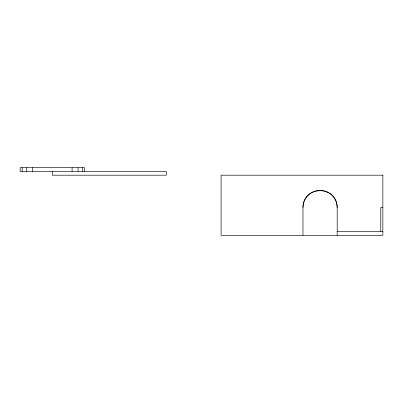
<?xml version="1.0" encoding="UTF-8"?>
<svg xmlns="http://www.w3.org/2000/svg" width="403" height="403" viewBox="0 0 403 403"><rect width="100%" height="100%" fill="white"/><g stroke="black" fill="none" stroke-linecap="round" stroke-linejoin="round"><path stroke-width="0.6" d="M302.97 235.332L302.97 207.485C303.237 185.143 336.918 185.143 337.18 207.485L337.18 235.332M382.85 207.485L380.78 207.485L380.78 231.352M337.18 231.352L382.85 231.352M84.544 171.431L84.549 167.668L20.15 167.668L20.15 171.431L166.333 171.431L166.333 175.189L52.309 175.189L52.309 171.431M82.454 167.668L82.454 171.431M78.096 167.668L78.096 171.431M72.092 167.668L72.092 171.431M32.557 167.668L32.557 171.431M26.729 167.668L26.729 171.431M22.15 167.668L22.15 171.431M302.97 207.485A17.102 17.102 0 0 1 320.078 190.377A17.102 17.102 0 0 1 337.18 207.485M382.85 175.189L221.091 175.189L221.091 235.332L382.85 235.332L382.85 175.189"/></g></svg>
